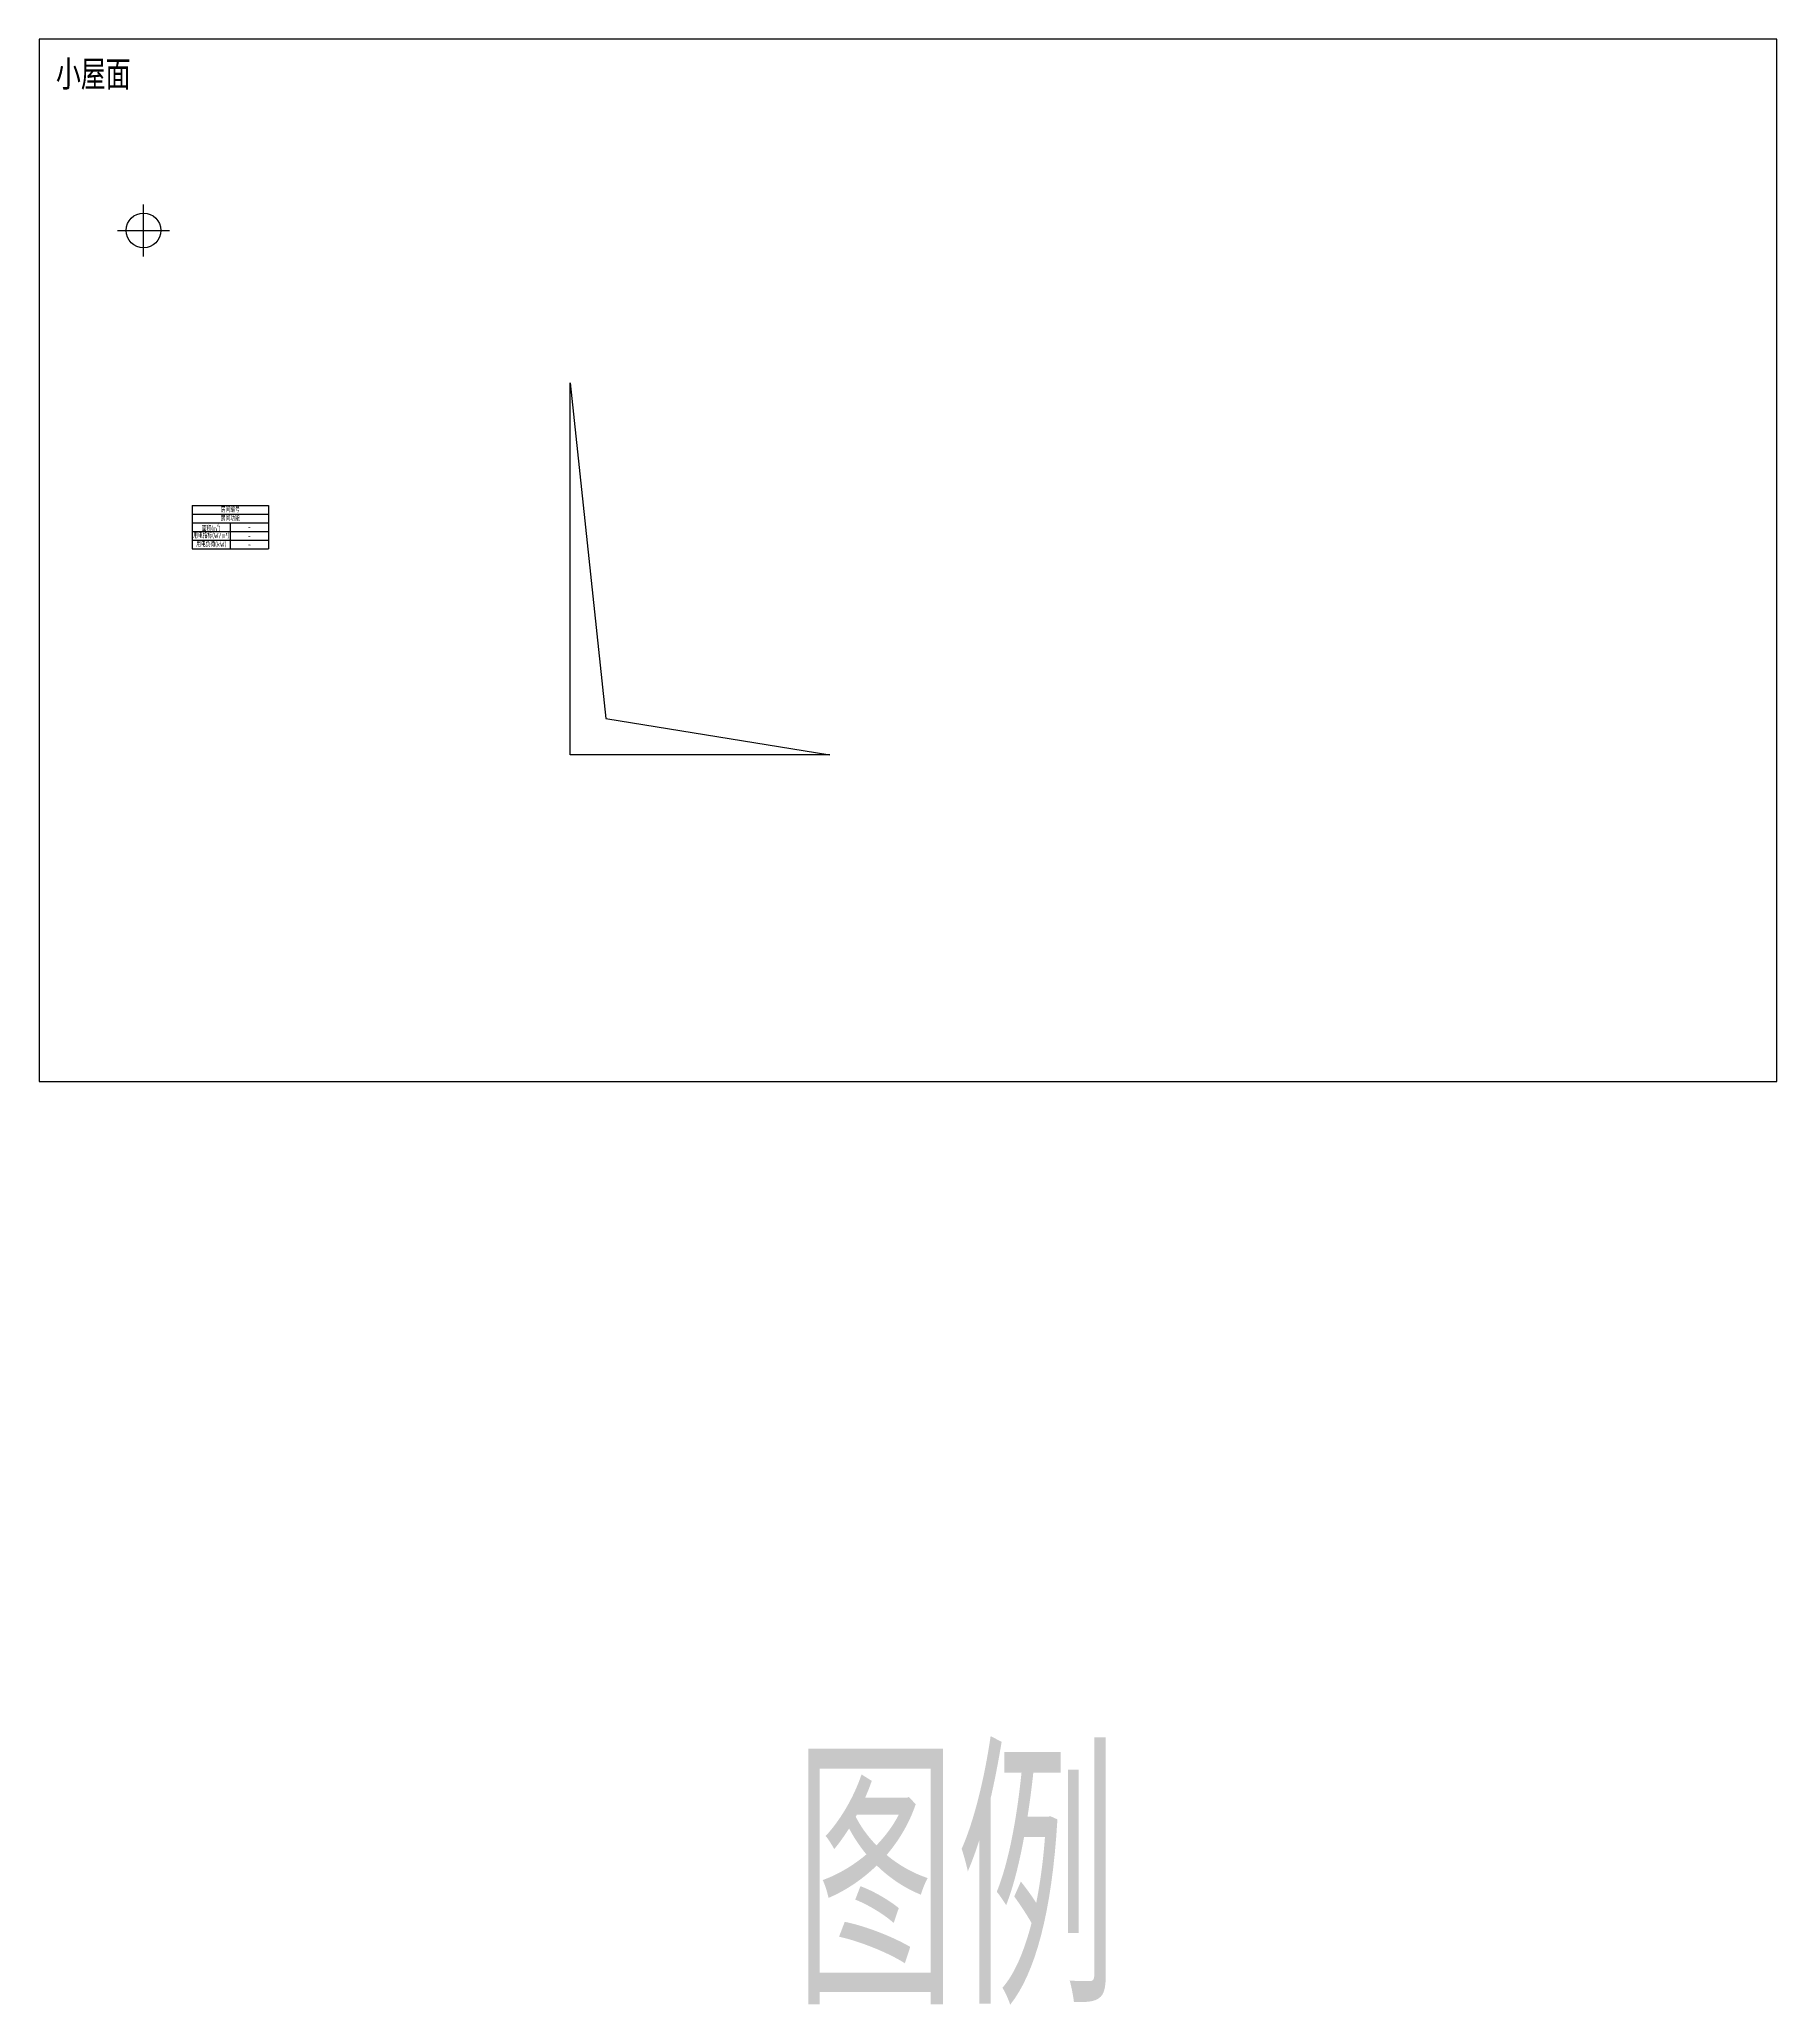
# Model space of a CAD drawing. Header units: millimetres. Extents: x -1040173 to 349982, y -145921 to 298175.
# Drawn here: x -575490 to -475490, y 80875 to 194014 of the extents above; entities that cross this region are included whole.
import ezdxf
from ezdxf.enums import TextEntityAlignment as Align

# ---------------------------------------------------------------- set-up
doc = ezdxf.new("R2010")
doc.units = ezdxf.units.MM
doc.header["$LTSCALE"] = 500
doc.header["$MEASUREMENT"] = 0
doc.layers.get('0').update_dxf_attribs({"color": 255, "linetype": 'CONTINUOUS'})
for name, color, linetype, plot in [('AD-AREA-DIVD', 12, 'CONTINUOUS', False), ('AD-FLOOR-AREA', 1, 'CONTINUOUS', False), ('E-POWR-ANNO', 6, 'CONTINUOUS', False)]:
    doc.layers.add(name, color=color, linetype=linetype, plot=plot)
doc.layers.add('E-FAS-WIRE', color=4, linetype='CONTINUOUS')
doc.layers.add('E-UNIV-NOTE', color=6, linetype='CONTINUOUS')
doc.styles.add('TH-AI-STYLE3', font='tssdeng.shx', dxfattribs={"width": 0.7, "bigfont": 'tssdchn.shx'})
doc.styles.add('TH-STYLE1', font='Stfangso_0.ttf', dxfattribs={"width": 0.7})
doc.styles.add('TH-STYLE3', font='tssdeng.shx', dxfattribs={"width": 0.7, "bigfont": 'tssdchn.shx'})

# ---------------------------------------------------------------- blocks, each defined once
blk = doc.blocks.new('AI-楼层框定E')
at = {"layer": 'AD-FLOOR-AREA'}
blk.add_lwpolyline([(0, -60000), (100000, -60000), (100000, 0), (0, 0)], close=True, dxfattribs=at)
for points in [[(6000, -12500), (6000, -9500)], [(4500, -11000), (7500, -11000)]]:
    blk.add_lwpolyline(points, dxfattribs=at)
blk.add_circle((6000, -11000), 1000, dxfattribs=at)
at = {"layer": 'AD-FLOOR-AREA', "style": 'TH-STYLE1', "width": 0.7}
blk.add_text('小屋面', height=1500, dxfattribs=at).set_placement((957, -2735))
blk = doc.blocks.new('*T612')
at = {"layer": 'E-POWR-ANNO', "color": 0, "linetype": 'ByBlock', "lineweight": -2, "transparency": 16777216}
for p, q in [((0, 0), (4400, 0)), ((0, 0), (0, -2500)), ((4400, 0), (4400, -2500)), ((0, -500), (4400, -500)), ((0, -1000), (4400, -1000)), ((2200, -1000), (2200, -2500)), ((0, -1500), (4400, -1500)), ((0, -2000), (4400, -2000)), ((0, -2500), (4400, -2500))]:
    blk.add_line(p, q, dxfattribs=at)
at = {"layer": 'E-POWR-ANNO', "transparency": 16777216, "char_height": 300, "attachment_point": 5, "style": 'TH-AI-STYLE3'}
for s, insert, width in [('面积(m{\\H0.7x;\\S2^ ;})', (1100, -1250), 2000), ('房间编号', (2200, -250), 4200), ('房间功能', (2200, -750), 4200), ('用电指标(W/m²)', (1100, -1750), 2000), ('用电负荷(kW)', (1100, -2250), 2000), ('-', (3300, -1250), 2000), ('-', (3300, -1750), 2000), ('-', (3300, -2250), 2000)]:
    blk.add_mtext(s, dxfattribs=dict(at, insert=insert, width=width))

msp = doc.modelspace()

# ---------------------------------------------------------------- linework, layer by layer
at = {"layer": 'AD-AREA-DIVD'}
msp.add_lwpolyline([(-544926, 152831), (-544926, 174242), (-542886, 154922), (-529984, 152831), (-544926, 152831)], dxfattribs=at)

# ---------------------------------------------------------------- block references
msp.add_blockref('*T612', (-566698, 167181))
at = {"layer": 'E-FAS-WIRE', "color": 3}
msp.add_blockref('AI-楼层框定E', (-575490, 194014), dxfattribs=at)

# ---------------------------------------------------------------- texts
at = {"layer": 'E-UNIV-NOTE', "style": 'TH-STYLE3', "width": 0.7}
msp.add_text('图例', height=14000, dxfattribs=at).set_placement((-522708, 88603), align=Align.MIDDLE)

doc.saveas('drawing.dxf')
